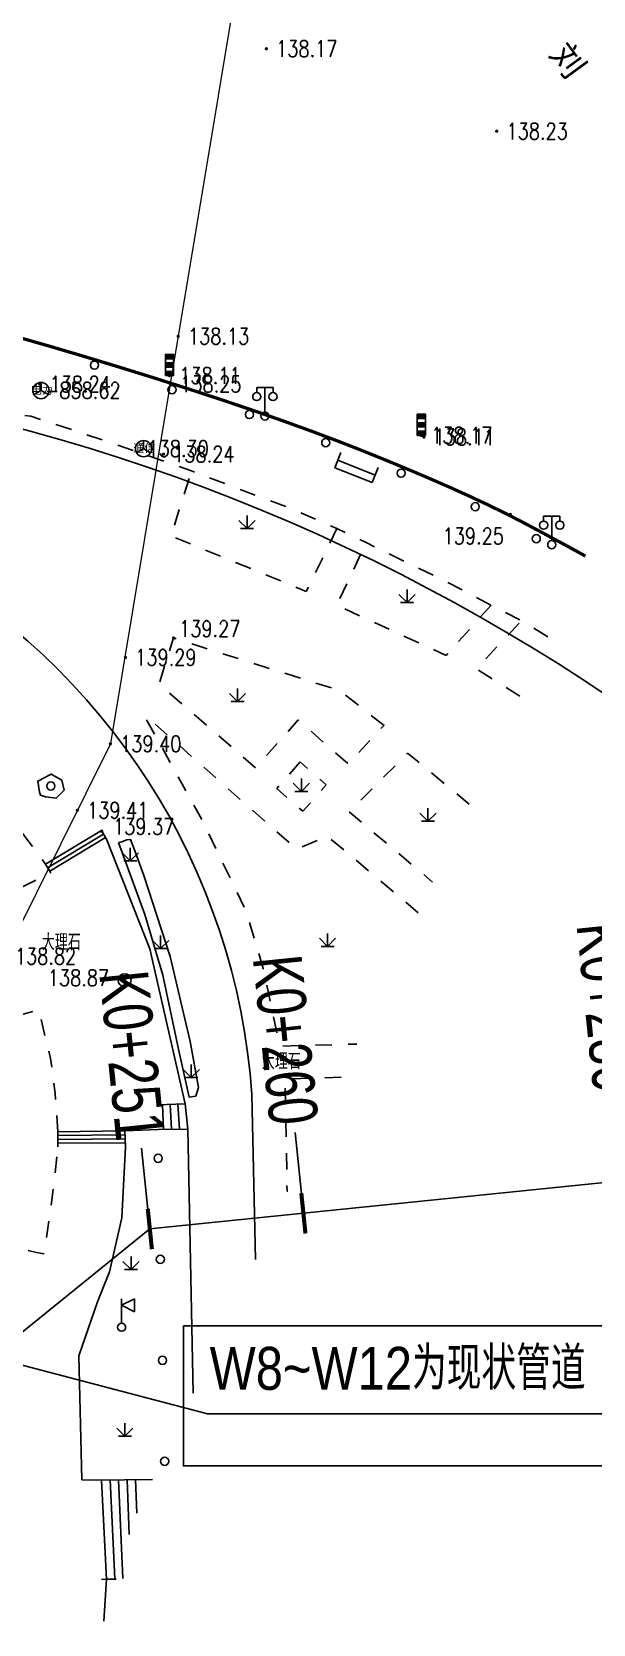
# Model space of a CAD drawing. Extents: x 529262 to 576451, y 2694391 to 2717535.
# Drawn here: x 566702.8 to 566737.3, y 2709577.2 to 2709675.2 of the extents above; entities that cross this region are included whole.
import ezdxf
from ezdxf.enums import TextEntityAlignment as Align
from ezdxf.xclip import XClip

# ---------------------------------------------------------------- set-up
doc = ezdxf.new("R2010")
doc.units = 0
doc.header["$XCLIPFRAME"] = 0
doc.linetypes.add('X6', pattern=[2, 1, -1])
for name, color, linetype in [('a红线图', 1, 'Continuous'), ('COMPONENT', 8, 'Continuous'), ('DIM_COOR', 3, 'Continuous'), ('DLDW', 8, 'Continuous'), ('DLSS', 4, 'Continuous'), ('DMTZ', 8, 'Continuous'), ('GCD', 8, 'Continuous'), ('GXYZ', 8, 'Continuous'), ('JMD', 8, 'Continuous'), ('PP-COM', 7, 'Continuous'), ('RD-中线', 40, 'Continuous'), ('RD-红线', 7, 'Continuous'), ('ZBTZ', 8, 'Continuous'), ('ZJ', 7, 'Continuous'), ('桩号标注', 7, 'Continuous'), ('道路中线', 90, 'Continuous')]:
    doc.layers.add(name, color=color, linetype=linetype)
doc.styles.add('_TCH_DIM', font='smsim.shx', dxfattribs={"width": 0.75, "bigfont": 'smfs.shx'})
doc.styles.add('HZ', font='rs.shx', dxfattribs={"width": 0.8, "bigfont": 'hztxt.shx'})
doc.styles.add('NCME', font='smsim.shx', dxfattribs={"width": 0.7, "bigfont": 'smfs.shx'})
doc.styles.add('宋体', font='', dxfattribs={"width": 0.75})
doc.styles.add('等线体', font='simhei.ttf')
doc.styles.get('宋体').set_extended_font_data('SimSun')
doc.linetypes.add('10422', pattern='A,0.75,[150,AAA.SHX,S=0.5,R=0,X=0,Y=0.5],1.5,[177,AAA.SHX,S=1,R=0,X=0,Y=0.4],0.75', length=3)
doc.linetypes.add('1161', pattern='A,0,[149,AAA.SHX,S=0.15,R=0,X=0,Y=0],-1.6', length=1.6)

# ---------------------------------------------------------------- blocks, each defined once
blk = doc.blocks.new('A$C19FD0107')
at = {"layer": 'RD-中线', "color": 8, "linetype": 'Continuous', "flags": 128}
for points in [[(-4490.734, 14139.438, 0), (-4490.29, 14139.417)], [(-3818.251, 14086.168, 0), (-3817.74, 14086.169)]]:
    blk.add_lwpolyline(points, format="xyb", dxfattribs=at)
at = {"layer": 'RD-红线', "color": 8, "linetype": 'Continuous', "flags": 128}
blk.add_lwpolyline([(-4537.78, 15260.222), (-4358.431, 15263.688), (-4329.322, 15264.251, -0.258529), (-4226.507, 15209.852), (-4206.587, 15179.325)], format="xyb", dxfattribs=at)
blk = doc.blocks.new('GC200')
at = {"linetype": 'Continuous', "const_width": 0.2, "flags": 128}
blk.add_lwpolyline([(-0.1, 0, 1), (0.1, 0, 1)], format="xyb", close=True, dxfattribs=at)
blk = doc.blocks.new('gc054')
at = {"color": 8}
for points in [[(-0.5, 0), (0, 0), (0.5, 0), (0.5, 2.6), (-0.5, 2.6), (-0.5, 0)], [(-0.5, 2.08), (0.5, 2.08)], [(-0.5, 1.56), (0.5, 1.56)], [(-0.5, 1.04), (0.5, 1.04)], [(-0.5, 0.52), (0.5, 0.52)]]:
    blk.add_lwpolyline(points, dxfattribs=at)
at = {"color": 8, "linetype": 'Continuous'}
for points in [[(0.5, 2.08), (0.5, 2.6), (-0.5, 2.6)], [(-0.5, 2.6), (-0.5, 2.08), (0.5, 2.08)], [(-0.5, 1.56), (-0.5, 1.04), (0.5, 1.04)], [(0.5, 1.56), (-0.5, 1.56), (0.5, 1.04)], [(0.5, 0), (0.5, 0.52), (-0.5, 0.52)], [(-0.5, 0.52), (0, 0), (0.5, 0)], [(-0.5, 0.52), (-0.5, 0), (0, 0)]]:
    blk.add_solid(points, dxfattribs=at)
blk = doc.blocks.new('gc097')
at = {"color": 8}
for p, q in [((-1, 2.9), (-1, 3.5)), ((-1, 3.5), (1, 3.5)), ((0, 0.5), (0, 3.5)), ((1, 3.5), (1, 2.9))]:
    blk.add_line(p, q, dxfattribs=at)
for centre in [(-1, 2.4), (1, 2.4), (0, 0)]:
    blk.add_circle(centre, 0.5, dxfattribs=at)
blk = doc.blocks.new('gc170')
at = {"color": 8, "linetype": 'Continuous'}
blk.add_circle((0, 0), 0.5, dxfattribs=at)
blk = doc.blocks.new('gc124')
at = {"color": 8}
for p, q in [((-1, 1), (0, 0)), ((-0.8, 0), (0.8, 0)), ((0, 0), (0, 1.6)), ((0, 0), (1, 1))]:
    blk.add_line(p, q, dxfattribs=at)
blk = doc.blocks.new('gc122')
at = {"color": 8}
blk.add_circle((0, 0), 0.8, dxfattribs=at)
blk = doc.blocks.new('gc019')
for p, q in [((0, 0.5), (0, 3.5)), ((0, 2.7), (1.6, 3.5)), ((1.6, 1.9), (0, 2.7)), ((1.6, 3.5), (1.6, 1.9))]:
    blk.add_line(p, q)
blk.add_circle((0, 0), 0.5)
blk = doc.blocks.new('gcbj0107')
for q in [(-0.87, -0.5), (0, 1), (0.87, -0.5)]:
    blk.add_line((0, 0), q)
blk.add_circle((0, 0), 1)

msp = doc.modelspace()

# ---------------------------------------------------------------- linework, layer by layer
at = {"layer": 'a红线图', "color": 8, "linetype": 'Continuous', "lineweight": 0, "flags": 128}
msp.add_lwpolyline([(566640.215, 2709420.592), (566639.394, 2709439.134), (566650.551, 2709482.846), (566667.752, 2709540.108), (566678.845, 2709573.442), (566678.845, 2709573.442), (566689.312, 2709594.528), (566707.611, 2709631.396), (566710.408, 2709648.217), (566718.071, 2709694.303), (566739.511, 2709731.688)], dxfattribs=at)
msp.add_lwpolyline([(566640.215, 2709420.592), (566639.394, 2709439.134), (566650.551, 2709482.846), (566667.752, 2709540.108), (566678.845, 2709573.442), (566678.845, 2709573.442), (566689.312, 2709594.528), (566707.611, 2709631.396), (566710.408, 2709648.217), (566718.071, 2709694.303), (566739.511, 2709731.688)], dxfattribs=at)
msp.add_lwpolyline([(566640.215, 2709420.592), (566639.394, 2709439.134), (566650.551, 2709482.846), (566667.752, 2709540.108), (566678.845, 2709573.442), (566678.845, 2709573.442), (566689.312, 2709594.528), (566707.611, 2709631.396), (566710.408, 2709648.217), (566718.071, 2709694.303), (566739.511, 2709731.688)], dxfattribs=at)
msp.add_lwpolyline([(566640.215, 2709420.592), (566639.394, 2709439.134), (566650.551, 2709482.846), (566667.752, 2709540.108), (566678.845, 2709573.442), (566678.845, 2709573.442), (566689.312, 2709594.528), (566707.611, 2709631.396), (566710.408, 2709648.217), (566718.071, 2709694.303), (566739.511, 2709731.688)], dxfattribs=at)
at = {"layer": 'Defpoints', "color": 1}
msp.add_lwpolyline([(566712.08, 2709595.566), (566741.82, 2709595.566), (566741.82, 2709586.951), (566712.08, 2709586.951)], close=True, dxfattribs=at)
at = {"layer": 'DIM_COOR', "color": 3}
for p, q in [((566700.323, 2709593.628), (566713.566, 2709590.145)), ((566713.566, 2709590.145), (566739.885, 2709590.145))]:
    msp.add_line(p, q, dxfattribs=at)
at = {"layer": 'DLDW', "color": 252, "linetype": 'Continuous'}
for p, q in [((566721.759, 2709649.295), (566721.389, 2709648.366)), ((566721.759, 2709649.295), (566721.389, 2709648.366)), ((566723.684, 2709647.45), (566721.389, 2709648.366)), ((566723.684, 2709647.45), (566721.389, 2709648.366)), ((566723.869, 2709647.915), (566721.574, 2709648.831)), ((566723.869, 2709647.915), (566721.574, 2709648.831)), ((566724.055, 2709648.379), (566723.684, 2709647.45)), ((566724.055, 2709648.379), (566723.684, 2709647.45))]:
    msp.add_line(p, q, dxfattribs=at)
at = {"layer": 'DLSS', "linetype": 'Continuous', "const_width": 0.2, "elevation": 139.079, "flags": 128}
msp.add_lwpolyline([(566736.797, 2709642.931), (566735.688, 2709643.538), (566734.525, 2709644.167), (566733.485, 2709644.723), (566732.571, 2709645.204), (566731.679, 2709645.657), (566730.706, 2709646.13), (566729.653, 2709646.622), (566728.519, 2709647.134), (566727.304, 2709647.666), (566726.009, 2709648.218), (566724.633, 2709648.789), (566723.176, 2709649.38), (566721.628, 2709649.987), (566719.977, 2709650.609), (566718.222, 2709651.244), (566716.365, 2709651.894), (566714.405, 2709652.557), (566712.341, 2709653.234), (566710.175, 2709653.926), (566707.905, 2709654.631), (566705.642, 2709655.317), (566703.496, 2709655.95), (566701.466, 2709656.529)], dxfattribs=at)
msp.add_lwpolyline([(566736.797, 2709642.931), (566735.688, 2709643.538), (566734.525, 2709644.167), (566733.485, 2709644.723), (566732.571, 2709645.204), (566731.679, 2709645.657), (566730.706, 2709646.13), (566729.653, 2709646.622), (566728.519, 2709647.134), (566727.304, 2709647.666), (566726.009, 2709648.218), (566724.633, 2709648.789), (566723.176, 2709649.38), (566721.628, 2709649.987), (566719.977, 2709650.609), (566718.222, 2709651.244), (566716.365, 2709651.894), (566714.405, 2709652.557), (566712.341, 2709653.234), (566710.175, 2709653.926), (566707.905, 2709654.631), (566705.642, 2709655.317), (566703.496, 2709655.95), (566701.466, 2709656.529)], dxfattribs=at)
at = {"layer": 'DLSS', "linetype": 'X6', "flags": 128}
for points in [[(566734.473, 2709637.968), (566732.875, 2709638.962), (566730.993, 2709639.913), (566728.274, 2709641.336), (566723.311, 2709643.761), (566721.515, 2709644.625), (566718.79, 2709645.822), (566715.181, 2709647.175), (566712.58, 2709648.17), (566707.225, 2709650.046), (566702.709, 2709651.534), (566700.262, 2709651.86), (566698.906, 2709649.45), (566698.647, 2709648.948)], [(566734.473, 2709637.968), (566732.875, 2709638.962), (566730.993, 2709639.913), (566728.274, 2709641.336), (566723.311, 2709643.761), (566721.515, 2709644.625), (566718.79, 2709645.822), (566715.181, 2709647.175), (566712.58, 2709648.17), (566707.225, 2709650.046), (566702.709, 2709651.534), (566700.262, 2709651.86), (566698.906, 2709649.45), (566698.647, 2709648.948)], [(566651.519, 2709629.588), (566651.624, 2709629.706), (566652.057, 2709630.18), (566652.464, 2709630.616), (566652.846, 2709631.012), (566653.203, 2709631.37), (566653.534, 2709631.689), (566653.84, 2709631.968), (566654.133, 2709632.225), (566654.426, 2709632.476), (566654.72, 2709632.719), (566655.015, 2709632.956), (566655.31, 2709633.186), (566655.606, 2709633.41), (566655.902, 2709633.627), (566656.199, 2709633.837), (566656.484, 2709634.035), (566656.745, 2709634.214), (566656.982, 2709634.375), (566657.195, 2709634.517), (566657.383, 2709634.64), (566657.547, 2709634.745), (566657.687, 2709634.831), (566657.803, 2709634.899), (566657.902, 2709634.954), (566657.988, 2709635.002), (566658.064, 2709635.043), (566658.129, 2709635.077), (566658.182, 2709635.105), (566658.223, 2709635.126), (566658.254, 2709635.139), (566658.273, 2709635.146), (566658.286, 2709635.15), (566658.297, 2709635.153), (566658.306, 2709635.155), (566658.314, 2709635.157), (566658.32, 2709635.159), (566658.324, 2709635.16), (566658.327, 2709635.16), (566658.327, 2709635.161), (566658.343, 2709635.134), (566658.391, 2709635.054), (566658.471, 2709634.92), (566658.583, 2709634.733), (566658.727, 2709634.492), (566658.902, 2709634.198), (566659.11, 2709633.85), (566659.349, 2709633.449), (566659.589, 2709633.048), (566659.796, 2709632.7), (566659.972, 2709632.406), (566660.116, 2709632.166), (566660.227, 2709631.978), (566660.307, 2709631.845), (566660.355, 2709631.764), (566660.371, 2709631.738), (566660.371, 2709631.738), (566660.371, 2709631.738), (566660.371, 2709631.738), (566660.371, 2709631.738), (566660.371, 2709631.738), (566660.371, 2709631.738), (566660.371, 2709631.738), (566660.371, 2709631.738), (566660.404, 2709631.753), (566660.502, 2709631.799), (566660.666, 2709631.875), (566660.895, 2709631.981), (566661.189, 2709632.118), (566661.549, 2709632.286), (566661.974, 2709632.484), (566662.465, 2709632.712), (566662.997, 2709632.954), (566663.549, 2709633.193), (566664.119, 2709633.43), (566664.709, 2709633.664), (566665.316, 2709633.895), (566665.943, 2709634.123), (566666.589, 2709634.349), (566667.253, 2709634.572), (566667.918, 2709634.784), (566668.565, 2709634.98), (566669.195, 2709635.158), (566669.806, 2709635.318), (566670.401, 2709635.461), (566670.977, 2709635.587), (566671.536, 2709635.696), (566672.077, 2709635.787), (566672.616, 2709635.861), (566673.17, 2709635.92), (566673.738, 2709635.962), (566674.32, 2709635.988), (566674.916, 2709635.997), (566675.526, 2709635.991), (566676.151, 2709635.968), (566676.79, 2709635.929), (566677.443, 2709635.871), (566678.112, 2709635.788), (566678.795, 2709635.682), (566679.494, 2709635.551), (566680.208, 2709635.397), (566680.937, 2709635.219), (566681.681, 2709635.018), (566682.44, 2709634.792), (566683.189, 2709634.558), (566683.902, 2709634.329), (566684.581, 2709634.106), (566685.223, 2709633.888), (566685.831, 2709633.677), (566686.403, 2709633.471), (566686.94, 2709633.271), (566687.441, 2709633.076), (566687.895, 2709632.897), (566688.288, 2709632.741), (566688.62, 2709632.61), (566688.892, 2709632.502), (566689.104, 2709632.418), (566689.255, 2709632.358), (566689.346, 2709632.323), (566689.376, 2709632.311), (566689.376, 2709632.311), (566689.376, 2709632.311), (566689.376, 2709632.311), (566689.376, 2709632.311), (566689.376, 2709632.311), (566689.376, 2709632.311), (566689.376, 2709632.311), (566689.376, 2709632.311), (566689.384, 2709632.327), (566689.409, 2709632.378), (566689.451, 2709632.462), (566689.509, 2709632.58), (566689.584, 2709632.732), (566689.676, 2709632.917), (566689.785, 2709633.136), (566689.91, 2709633.389), (566690.042, 2709633.652), (566690.171, 2709633.902), (566690.297, 2709634.138), (566690.421, 2709634.362), (566690.542, 2709634.572), (566690.659, 2709634.769), (566690.774, 2709634.953), (566690.886, 2709635.124), (566690.99, 2709635.278), (566691.08, 2709635.412), (566691.156, 2709635.525), (566691.218, 2709635.617), (566691.267, 2709635.689), (566691.301, 2709635.74), (566691.322, 2709635.771), (566691.329, 2709635.781), (566691.329, 2709635.781), (566691.329, 2709635.781), (566691.329, 2709635.781), (566691.329, 2709635.781), (566691.329, 2709635.781), (566691.329, 2709635.781), (566691.329, 2709635.781), (566691.329, 2709635.781), (566691.347, 2709635.772), (566691.402, 2709635.745), (566691.493, 2709635.7), (566691.621, 2709635.636), (566691.785, 2709635.555), (566691.986, 2709635.455), (566692.223, 2709635.337), (566692.497, 2709635.201), (566692.803, 2709635.039), (566693.137, 2709634.843), (566693.499, 2709634.614), (566693.889, 2709634.35), (566694.308, 2709634.052), (566694.755, 2709633.721), (566695.23, 2709633.356), (566695.733, 2709632.956), (566696.243, 2709632.537), (566696.737, 2709632.113), (566697.215, 2709631.684), (566697.678, 2709631.249), (566698.125, 2709630.809), (566698.557, 2709630.364), (566698.973, 2709629.913), (566699.374, 2709629.458), (566699.784, 2709628.971), (566700.228, 2709628.427), (566700.706, 2709627.826), (566701.218, 2709627.168), (566701.764, 2709626.453), (566702.344, 2709625.681), (566702.958, 2709624.852), (566703.606, 2709623.966)], [(566651.519, 2709629.588), (566651.624, 2709629.706), (566652.057, 2709630.18), (566652.464, 2709630.616), (566652.846, 2709631.012), (566653.203, 2709631.37), (566653.534, 2709631.689), (566653.84, 2709631.968), (566654.133, 2709632.225), (566654.426, 2709632.476), (566654.72, 2709632.719), (566655.015, 2709632.956), (566655.31, 2709633.186), (566655.606, 2709633.41), (566655.902, 2709633.627), (566656.199, 2709633.837), (566656.484, 2709634.035), (566656.745, 2709634.214), (566656.982, 2709634.375), (566657.195, 2709634.517), (566657.383, 2709634.64), (566657.547, 2709634.745), (566657.687, 2709634.831), (566657.803, 2709634.899), (566657.902, 2709634.954), (566657.988, 2709635.002), (566658.064, 2709635.043), (566658.129, 2709635.077), (566658.182, 2709635.105), (566658.223, 2709635.126), (566658.254, 2709635.139), (566658.273, 2709635.146), (566658.286, 2709635.15), (566658.297, 2709635.153), (566658.306, 2709635.155), (566658.314, 2709635.157), (566658.32, 2709635.159), (566658.324, 2709635.16), (566658.327, 2709635.16), (566658.327, 2709635.161), (566658.343, 2709635.134), (566658.391, 2709635.054), (566658.471, 2709634.92), (566658.583, 2709634.733), (566658.727, 2709634.492), (566658.902, 2709634.198), (566659.11, 2709633.85), (566659.349, 2709633.449), (566659.589, 2709633.048), (566659.796, 2709632.7), (566659.972, 2709632.406), (566660.116, 2709632.166), (566660.227, 2709631.978), (566660.307, 2709631.845), (566660.355, 2709631.764), (566660.371, 2709631.738), (566660.371, 2709631.738), (566660.371, 2709631.738), (566660.371, 2709631.738), (566660.371, 2709631.738), (566660.371, 2709631.738), (566660.371, 2709631.738), (566660.371, 2709631.738), (566660.371, 2709631.738), (566660.404, 2709631.753), (566660.502, 2709631.799), (566660.666, 2709631.875), (566660.895, 2709631.981), (566661.189, 2709632.118), (566661.549, 2709632.286), (566661.974, 2709632.484), (566662.465, 2709632.712), (566662.997, 2709632.954), (566663.549, 2709633.193), (566664.119, 2709633.43), (566664.709, 2709633.664), (566665.316, 2709633.895), (566665.943, 2709634.123), (566666.589, 2709634.349), (566667.253, 2709634.572), (566667.918, 2709634.784), (566668.565, 2709634.98), (566669.195, 2709635.158), (566669.806, 2709635.318), (566670.401, 2709635.461), (566670.977, 2709635.587), (566671.536, 2709635.696), (566672.077, 2709635.787), (566672.616, 2709635.861), (566673.17, 2709635.92), (566673.738, 2709635.962), (566674.32, 2709635.988), (566674.916, 2709635.997), (566675.526, 2709635.991), (566676.151, 2709635.968), (566676.79, 2709635.929), (566677.443, 2709635.871), (566678.112, 2709635.788), (566678.795, 2709635.682), (566679.494, 2709635.551), (566680.208, 2709635.397), (566680.937, 2709635.219), (566681.681, 2709635.018), (566682.44, 2709634.792), (566683.189, 2709634.558), (566683.902, 2709634.329), (566684.581, 2709634.106), (566685.223, 2709633.888), (566685.831, 2709633.677), (566686.403, 2709633.471), (566686.94, 2709633.271), (566687.441, 2709633.076), (566687.895, 2709632.897), (566688.288, 2709632.741), (566688.62, 2709632.61), (566688.892, 2709632.502), (566689.104, 2709632.418), (566689.255, 2709632.358), (566689.346, 2709632.323), (566689.376, 2709632.311), (566689.376, 2709632.311), (566689.376, 2709632.311), (566689.376, 2709632.311), (566689.376, 2709632.311), (566689.376, 2709632.311), (566689.376, 2709632.311), (566689.376, 2709632.311), (566689.376, 2709632.311), (566689.384, 2709632.327), (566689.409, 2709632.378), (566689.451, 2709632.462), (566689.509, 2709632.58), (566689.584, 2709632.732), (566689.676, 2709632.917), (566689.785, 2709633.136), (566689.91, 2709633.389), (566690.042, 2709633.652), (566690.171, 2709633.902), (566690.297, 2709634.138), (566690.421, 2709634.362), (566690.542, 2709634.572), (566690.659, 2709634.769), (566690.774, 2709634.953), (566690.886, 2709635.124), (566690.99, 2709635.278), (566691.08, 2709635.412), (566691.156, 2709635.525), (566691.218, 2709635.617), (566691.267, 2709635.689), (566691.301, 2709635.74), (566691.322, 2709635.771), (566691.329, 2709635.781), (566691.329, 2709635.781), (566691.329, 2709635.781), (566691.329, 2709635.781), (566691.329, 2709635.781), (566691.329, 2709635.781), (566691.329, 2709635.781), (566691.329, 2709635.781), (566691.329, 2709635.781), (566691.347, 2709635.772), (566691.402, 2709635.745), (566691.493, 2709635.7), (566691.621, 2709635.636), (566691.785, 2709635.555), (566691.986, 2709635.455), (566692.223, 2709635.337), (566692.497, 2709635.201), (566692.803, 2709635.039), (566693.137, 2709634.843), (566693.499, 2709634.614), (566693.889, 2709634.35), (566694.308, 2709634.052), (566694.755, 2709633.721), (566695.23, 2709633.356), (566695.733, 2709632.956), (566696.243, 2709632.537), (566696.737, 2709632.113), (566697.215, 2709631.684), (566697.678, 2709631.249), (566698.125, 2709630.809), (566698.557, 2709630.364), (566698.973, 2709629.913), (566699.374, 2709629.458), (566699.784, 2709628.971), (566700.228, 2709628.427), (566700.706, 2709627.826), (566701.218, 2709627.168), (566701.764, 2709626.453), (566702.344, 2709625.681), (566702.958, 2709624.852), (566703.606, 2709623.966)], [(566696.732, 2709619.879), (566703.928, 2709623.433)], [(566696.732, 2709619.879), (566703.928, 2709623.433)], [(566704.359, 2709607.502), (566704.203, 2709609.86), (566703.915, 2709612.006), (566703.195, 2709615.001), (566701.856, 2709614.64), (566699.381, 2709613.912), (566695.526, 2709612.818), (566691.66, 2709611.686)], [(566704.359, 2709607.502), (566704.203, 2709609.86), (566703.915, 2709612.006), (566703.195, 2709615.001), (566701.856, 2709614.64), (566699.381, 2709613.912), (566695.526, 2709612.818), (566691.66, 2709611.686)]]:
    msp.add_lwpolyline(points, dxfattribs=at)
for points, elevation in [([(566721.515, 2709644.625), (566719.638, 2709640.754), (566711.314, 2709644.169), (566712.58, 2709648.17)], 138.301), ([(566721.515, 2709644.625), (566719.638, 2709640.754), (566711.314, 2709644.169), (566712.58, 2709648.17)], 138.301), ([(566730.993, 2709639.913), (566728.228, 2709636.819), (566721.509, 2709639.906), (566723.311, 2709643.761)], 138.476), ([(566730.993, 2709639.913), (566728.228, 2709636.819), (566721.509, 2709639.906), (566723.311, 2709643.761)], 138.476), ([(566732.764, 2709634.319), (566730.089, 2709635.997), (566732.875, 2709638.962)], 138.611), ([(566732.764, 2709634.319), (566730.089, 2709635.997), (566732.875, 2709638.962)], 138.611), ([(566726.519, 2709620.986), (566720.925, 2709625.708), (566719.044, 2709624.885), (566709.78, 2709633.086), (566709.745, 2709632.996), (566713.278, 2709626.597), (566715.926, 2709621.096), (566716.985, 2709617.551), (566717.78, 2709613.795), (566718.056, 2709612.775), (566722.735, 2709612.907)], 139.657), ([(566726.519, 2709620.986), (566720.925, 2709625.708), (566719.044, 2709624.885), (566709.78, 2709633.086), (566709.745, 2709632.996), (566713.278, 2709626.597), (566715.926, 2709621.096), (566716.985, 2709617.551), (566717.78, 2709613.795), (566718.056, 2709612.775), (566722.735, 2709612.907)], 139.657), ([(566729.652, 2709627.674), (566725.863, 2709630.802), (566722.269, 2709627.189), (566727.403, 2709622.872)], 139.309), ([(566729.652, 2709627.674), (566725.863, 2709630.802), (566722.269, 2709627.189), (566727.403, 2709622.872)], 139.309), ([(566721.778, 2709610.864), (566718.336, 2709610.746), (566718.455, 2709603.847), (566718.492, 2709603.847)], 139.95), ([(566721.778, 2709610.864), (566718.336, 2709610.746), (566718.455, 2709603.847), (566718.492, 2709603.847)], 139.95), ([(566686.049, 2709599.535), (566687.313, 2709598.702), (566690.849, 2709596.189), (566693.787, 2709594.125), (566695.705, 2709592.831), (566695.906, 2709592.686), (566696.36, 2709593.529), (566698.079, 2709597.117), (566699.452, 2709600.321), (566699.668, 2709600.898), (566700.634, 2709600.648), (566702.03, 2709600.307), (566703.06, 2709600.088), (566703.494, 2709599.997), (566703.577, 2709600.423), (566704.001, 2709603.3), (566704.372, 2709606.59)], 138.244), ([(566686.049, 2709599.535), (566687.313, 2709598.702), (566690.849, 2709596.189), (566693.787, 2709594.125), (566695.705, 2709592.831), (566695.906, 2709592.686), (566696.36, 2709593.529), (566698.079, 2709597.117), (566699.452, 2709600.321), (566699.668, 2709600.898), (566700.634, 2709600.648), (566702.03, 2709600.307), (566703.06, 2709600.088), (566703.494, 2709599.997), (566703.577, 2709600.423), (566704.001, 2709603.3), (566704.372, 2709606.59)], 138.244)]:
    msp.add_lwpolyline(points, dxfattribs=dict(at, elevation=elevation))
for points, elevation in [([(566724.413, 2709632.514), (566721.681, 2709634.656), (566712.979, 2709637.401), (566711.481, 2709637.892), (566711.13, 2709636.822), (566710.587, 2709635.061), (566716.523, 2709629.906), (566719.145, 2709632.849), (566722.204, 2709630.138)], 139.098), ([(566724.413, 2709632.514), (566721.681, 2709634.656), (566712.979, 2709637.401), (566711.481, 2709637.892), (566711.13, 2709636.822), (566710.587, 2709635.061), (566716.523, 2709629.906), (566719.145, 2709632.849), (566722.204, 2709630.138)], 139.098), ([(566719.262, 2709630.27), (566717.832, 2709628.633), (566719.414, 2709627.226), (566720.864, 2709628.859)], -859.729), ([(566719.262, 2709630.27), (566717.832, 2709628.633), (566719.414, 2709627.226), (566720.864, 2709628.859)], -859.729)]:
    msp.add_lwpolyline(points, close=True, dxfattribs=dict(at, elevation=elevation))
at = {"layer": 'DMTZ', "linetype": '10422', "flags": 128}
for points in [[(566712.199, 2709609.233), (566710.027, 2709618.772), (566707.359, 2709625.505)], [(566712.199, 2709609.233), (566710.027, 2709618.772), (566707.359, 2709625.505)], [(566710.52, 2709607.654), (566708.488, 2709607.564)], [(566710.52, 2709607.654), (566708.488, 2709607.564)], [(566712.673, 2709591.422), (566712.35, 2709607.677)], [(566712.673, 2709591.422), (566712.35, 2709607.677)], [(566708.532, 2709606.578), (566708.3, 2709602.216), (566707.534, 2709598.892), (566706.804, 2709597.048), (566705.662, 2709593.716), (566705.842, 2709586.093), (566706.736, 2709586.075)], [(566708.532, 2709606.578), (566708.3, 2709602.216), (566707.534, 2709598.892), (566706.804, 2709597.048), (566705.662, 2709593.716), (566705.842, 2709586.093), (566706.736, 2709586.075)]]:
    msp.add_lwpolyline(points, dxfattribs=at)
at = {"layer": 'JMD', "linetype": 'Continuous'}
for p, q in [((566703.606, 2709623.966), (566707.037, 2709626.038)), ((566703.606, 2709623.966), (566707.037, 2709626.038)), ((566703.864, 2709623.538), (566707.295, 2709625.61)), ((566703.864, 2709623.538), (566707.295, 2709625.61)), ((566707.037, 2709626.038), (566707.359, 2709625.505)), ((566707.037, 2709626.038), (566707.359, 2709625.505)), ((566703.928, 2709623.433), (566703.606, 2709623.966)), ((566703.928, 2709623.433), (566703.606, 2709623.966)), ((566712.199, 2709609.233), (566710.496, 2709609.155)), ((566712.199, 2709609.233), (566710.496, 2709609.155)), ((566710.851, 2709607.658), (566710.804, 2709609.169)), ((566710.851, 2709607.658), (566710.804, 2709609.169)), ((566711.351, 2709607.664), (566711.269, 2709609.19)), ((566711.351, 2709607.664), (566711.269, 2709609.19)), ((566711.85, 2709607.671), (566711.734, 2709609.212)), ((566711.85, 2709607.671), (566711.734, 2709609.212)), ((566712.35, 2709607.677), (566712.199, 2709609.233)), ((566712.35, 2709607.677), (566712.199, 2709609.233)), ((566708.488, 2709607.564), (566704.359, 2709607.502)), ((566708.488, 2709607.564), (566704.359, 2709607.502)), ((566704.359, 2709607.502), (566704.372, 2709606.59)), ((566704.359, 2709607.502), (566704.372, 2709606.59)), ((566708.51, 2709607.064), (566704.366, 2709607.04)), ((566708.51, 2709607.064), (566704.366, 2709607.04)), ((566708.532, 2709606.578), (566708.488, 2709607.564)), ((566708.532, 2709606.578), (566708.488, 2709607.564)), ((566710.52, 2709607.654), (566712.35, 2709607.677)), ((566710.52, 2709607.654), (566712.35, 2709607.677)), ((566710.186, 2709586.114), (566706.736, 2709586.075)), ((566710.186, 2709586.114), (566706.736, 2709586.075)), ((566707.361, 2709579.97), (566707.054, 2709586.079)), ((566707.361, 2709579.97), (566707.054, 2709586.079)), ((566707.861, 2709579.991), (566707.575, 2709586.084)), ((566707.861, 2709579.991), (566707.575, 2709586.084)), ((566708.361, 2709580.011), (566708.095, 2709586.09)), ((566708.361, 2709580.011), (566708.095, 2709586.09)), ((566708.751, 2709582.735), (566708.615, 2709586.096)), ((566708.751, 2709582.735), (566708.615, 2709586.096)), ((566709.212, 2709584.034), (566709.136, 2709586.102)), ((566709.212, 2709584.034), (566709.136, 2709586.102)), ((566707.056, 2709579.958), (566707.95, 2709579.994)), ((566707.056, 2709579.958), (566707.95, 2709579.994))]:
    msp.add_line(p, q, dxfattribs=at)
at = {"layer": 'JMD', "linetype": 'Continuous', "flags": 128}
for points in [[(566707.166, 2709625.824), (566703.735, 2709623.752)], [(566707.166, 2709625.824), (566703.735, 2709623.752)], [(566704.362, 2709607.271), (566708.499, 2709607.314)], [(566704.362, 2709607.271), (566708.499, 2709607.314)], [(566704.369, 2709606.815), (566708.521, 2709606.821)], [(566704.369, 2709606.815), (566708.521, 2709606.821)], [(566707.946, 2709579.982), (566707.361, 2709579.97), (566707.19, 2709577.395)], [(566707.946, 2709579.982), (566707.361, 2709579.97), (566707.19, 2709577.395)]]:
    msp.add_lwpolyline(points, dxfattribs=at)
at = {"layer": 'ZBTZ', "linetype": '1161', "flags": 128}
msp.add_lwpolyline([(566697.138, 2709646.355), (566695.153, 2709642.882, -0.254872), (566716.294, 2709609.797), (566716.523, 2709599.642)], format="xyb", dxfattribs=at)
msp.add_lwpolyline([(566697.138, 2709646.355), (566695.153, 2709642.882, -0.254872), (566716.294, 2709609.797), (566716.523, 2709599.642)], format="xyb", dxfattribs=at)
msp.add_lwpolyline([(566703.242, 2709628.404), (566703.126, 2709629.084), (566703.943, 2709629.518), (566704.612, 2709629.134), (566704.749, 2709628.518), (566704.269, 2709628.039), (566703.607, 2709628.107), (566703.287, 2709628.221)], close=True, dxfattribs=at)
msp.add_lwpolyline([(566703.242, 2709628.404), (566703.126, 2709629.084), (566703.943, 2709629.518), (566704.612, 2709629.134), (566704.749, 2709628.518), (566704.269, 2709628.039), (566703.607, 2709628.107), (566703.287, 2709628.221)], close=True, dxfattribs=at)
at = {"layer": 'ZBTZ', "linetype": 'Continuous', "flags": 128}
msp.add_lwpolyline([(566708.093, 2709625.299), (566709.706, 2709620.881), (566710.811, 2709617.153), (566711.779, 2709612.596), (566712.438, 2709609.645), (566712.845, 2709609.703), (566713.019, 2709610.225), (566712.496, 2709613.069), (566711.276, 2709618.291), (566709.65, 2709623.282), (566709.082, 2709624.857), (566708.834, 2709625.496), (566708.603, 2709625.478), (566708.229, 2709625.336)], close=True, dxfattribs=at)
msp.add_lwpolyline([(566708.093, 2709625.299), (566709.706, 2709620.881), (566710.811, 2709617.153), (566711.779, 2709612.596), (566712.438, 2709609.645), (566712.845, 2709609.703), (566713.019, 2709610.225), (566712.496, 2709613.069), (566711.276, 2709618.291), (566709.65, 2709623.282), (566709.082, 2709624.857), (566708.834, 2709625.496), (566708.603, 2709625.478), (566708.229, 2709625.336)], close=True, dxfattribs=at)
at = {"layer": '桩号标注'}
for p, q in [((566719.457, 2709602.49), (566718.949, 2709607.465)), ((566710.018, 2709601.526), (566709.51, 2709606.5))]:
    msp.add_line(p, q, dxfattribs=at)
at = {"layer": '桩号标注', "const_width": 0.25}
for points in [[(566719.33, 2709603.734), (566719.584, 2709601.247)], [(566709.891, 2709602.77), (566710.145, 2709600.282)]]:
    msp.add_lwpolyline(points, dxfattribs=at)
at = {"layer": '道路中线'}
msp.add_lwpolyline([(566672.474, 2709573.578), (566680.781, 2709579.145), (566697.734, 2709591.587), (566710.018, 2709601.526), (566746.828, 2709605.287), (566759.387, 2709606.203), (566771.179, 2709611.11)], dxfattribs=at)

# ---------------------------------------------------------------- block references
at = {"layer": 'COMPONENT', "linetype": 'Continuous', "xscale": 0.5, "yscale": 0.5}
for p in [(566703.329, 2709653.115), (566709.633, 2709649.542)]:
    msp.add_blockref('gcbj0107', p, dxfattribs=at)
at = {"layer": 'DLDW', "linetype": 'Continuous', "xscale": 0.5, "yscale": 0.5}
for p in [(566711.224, 2709654.035, 138.105), (566726.709, 2709650.354, 138.17)]:
    msp.add_blockref('gc054', p, dxfattribs=at)
at = {"layer": 'DLDW', "color": 252, "linetype": 'Continuous', "xscale": 0.5, "yscale": 0.5}
for p in [(566717.09, 2709651.545, 138.194), (566717.09, 2709651.545, 138.194), (566734.723, 2709643.631, 138.194), (566734.723, 2709643.631, 138.194)]:
    msp.add_blockref('gc097', p, dxfattribs=at)
at = {"layer": 'DLDW', "color": 252, "linetype": 'Continuous', "xscale": 0.5, "yscale": 0.5, "zscale": 0.5}
msp.add_blockref('gc019', (566708.282, 2709595.479, 138.194), dxfattribs=at)
msp.add_blockref('gc019', (566708.282, 2709595.479, 138.194), dxfattribs=at)
at = {"layer": 'GCD', "linetype": 'Continuous'}
ref = msp.add_blockref('GC200', (566717.181, 2709674.148, 138.174), dxfattribs=dict(at, xscale=0.5, yscale=0.5, zscale=0.5))
ref.add_attrib('height', '138.17', dxfattribs={"linetype": 'Continuous', "height": 1, "style": 'HZ', "width": 0.8}).set_placement((566717.781, 2709674.148, 138.174), align=Align.MIDDLE_LEFT)
ref = msp.add_blockref('GC200', (566717.181, 2709674.148, 138.174), dxfattribs=dict(at, xscale=0.5, yscale=0.5, zscale=0.5))
ref.add_attrib('height', '138.17', dxfattribs={"linetype": 'Continuous', "height": 1, "style": 'HZ', "width": 0.8}).set_placement((566717.781, 2709674.148, 138.174), align=Align.MIDDLE_LEFT)
ref = msp.add_blockref('GC200', (566731.342, 2709669.073, 138.234), dxfattribs=dict(at, xscale=0.5, yscale=0.5, zscale=0.5))
ref.add_attrib('height', '138.23', dxfattribs={"linetype": 'Continuous', "height": 1, "style": 'HZ', "width": 0.8}).set_placement((566731.942, 2709669.073, 138.234), align=Align.MIDDLE_LEFT)
ref = msp.add_blockref('GC200', (566731.342, 2709669.073, 138.234), dxfattribs=dict(at, xscale=0.5, yscale=0.5, zscale=0.5))
ref.add_attrib('height', '138.23', dxfattribs={"linetype": 'Continuous', "height": 1, "style": 'HZ', "width": 0.8}).set_placement((566731.942, 2709669.073, 138.234), align=Align.MIDDLE_LEFT)
ref = msp.add_blockref('GC200', (566711.76, 2709656.456, 138.127), dxfattribs=dict(at, xscale=0.5, yscale=0.5, zscale=0.5))
ref.add_attrib('height', '138.13', dxfattribs={"linetype": 'Continuous', "height": 1, "style": 'HZ', "width": 0.8}).set_placement((566712.36, 2709656.456, 138.127), align=Align.MIDDLE_LEFT)
ref = msp.add_blockref('GC200', (566711.224, 2709654.035, 138.105), dxfattribs=dict(at, xscale=0.5, yscale=0.5, zscale=0.5))
ref.add_attrib('height', '138.11', dxfattribs={"linetype": 'Continuous', "height": 1, "style": 'HZ', "width": 0.8}).set_placement((566711.824, 2709654.035, 138.105), align=Align.MIDDLE_LEFT)
ref = msp.add_blockref('GC200', (566711.284, 2709653.513, 138.25), dxfattribs=dict(at, xscale=0.5, yscale=0.5, zscale=0.5))
ref.add_attrib('height', '138.25', dxfattribs={"linetype": 'Continuous', "height": 1, "style": 'HZ', "width": 0.8}).set_placement((566711.884, 2709653.513, 138.25), align=Align.MIDDLE_LEFT)
ref = msp.add_blockref('GC200', (566703.253, 2709653.508, 138.24), dxfattribs=dict(at, xscale=0.5, yscale=0.5, zscale=0.5))
ref.add_attrib('height', '138.24', dxfattribs={"linetype": 'Continuous', "height": 1, "style": 'HZ', "width": 0.8}).set_placement((566703.853, 2709653.508, 138.24), align=Align.MIDDLE_LEFT)
ref = msp.add_blockref('GC200', (566703.253, 2709653.508, 138.24), dxfattribs=dict(at, xscale=0.5, yscale=0.5, zscale=0.5))
ref.add_attrib('height', '138.24', dxfattribs={"linetype": 'Continuous', "height": 1, "style": 'HZ', "width": 0.8}).set_placement((566703.853, 2709653.508, 138.24), align=Align.MIDDLE_LEFT)
ref = msp.add_blockref('GC200', (566703.322, 2709653.122, -858.623), dxfattribs=dict(at, xscale=0.1999999999534339, yscale=0.1999999999534339, zscale=0.1999999999534339))
ref.add_attrib('height', '-858.62', dxfattribs={"linetype": 'Continuous', "height": 1, "style": 'HZ', "width": 0.8}).set_placement((566703.562, 2709653.122, -858.623), align=Align.MIDDLE_LEFT)
ref = msp.add_blockref('GC200', (566703.322, 2709653.122, -858.623), dxfattribs=dict(at, xscale=0.1999999999534339, yscale=0.1999999999534339, zscale=0.1999999999534339))
ref.add_attrib('height', '-858.62', dxfattribs={"linetype": 'Continuous', "height": 1, "style": 'HZ', "width": 0.8}).set_placement((566703.562, 2709653.122, -858.623), align=Align.MIDDLE_LEFT)
ref = msp.add_blockref('GC200', (566726.709, 2709650.354, 138.17), dxfattribs=dict(at, xscale=0.5, yscale=0.5, zscale=0.5))
ref.add_attrib('height', '138.17', dxfattribs={"linetype": 'Continuous', "height": 1, "style": 'HZ', "width": 0.8}).set_placement((566727.309, 2709650.354, 138.17), align=Align.MIDDLE_LEFT)
ref = msp.add_blockref('GC200', (566726.866, 2709650.253, 138.113), dxfattribs=dict(at, xscale=0.5, yscale=0.5, zscale=0.5))
ref.add_attrib('height', '138.11', dxfattribs={"linetype": 'Continuous', "height": 1, "style": 'HZ', "width": 0.8}).set_placement((566727.466, 2709650.253, 138.113), align=Align.MIDDLE_LEFT)
ref = msp.add_blockref('GC200', (566726.866, 2709650.253, 138.113), dxfattribs=dict(at, xscale=0.5, yscale=0.5, zscale=0.5))
ref.add_attrib('height', '138.11', dxfattribs={"linetype": 'Continuous', "height": 1, "style": 'HZ', "width": 0.8}).set_placement((566727.466, 2709650.253, 138.113), align=Align.MIDDLE_LEFT)
ref = msp.add_blockref('GC200', (566709.631, 2709649.547, 138.304), dxfattribs=dict(at, xscale=0.1999999999534339, yscale=0.1999999999534339, zscale=0.1999999999534339))
ref.add_attrib('height', '138.30', dxfattribs={"linetype": 'Continuous', "height": 1, "style": 'HZ', "width": 0.8}).set_placement((566709.871, 2709649.547, 138.304), align=Align.MIDDLE_LEFT)
ref = msp.add_blockref('GC200', (566709.631, 2709649.547, 138.304), dxfattribs=dict(at, xscale=0.1999999999534339, yscale=0.1999999999534339, zscale=0.1999999999534339))
ref.add_attrib('height', '138.30', dxfattribs={"linetype": 'Continuous', "height": 1, "style": 'HZ', "width": 0.8}).set_placement((566709.871, 2709649.547, 138.304), align=Align.MIDDLE_LEFT)
ref = msp.add_blockref('GC200', (566710.852, 2709649.2, 138.24), dxfattribs=dict(at, xscale=0.5, yscale=0.5, zscale=0.5))
ref.add_attrib('height', '138.24', dxfattribs={"linetype": 'Continuous', "height": 1, "style": 'HZ', "width": 0.8}).set_placement((566711.452, 2709649.2, 138.24), align=Align.MIDDLE_LEFT)
ref = msp.add_blockref('GC200', (566710.852, 2709649.2, 138.24), dxfattribs=dict(at, xscale=0.5, yscale=0.5, zscale=0.5))
ref.add_attrib('height', '138.24', dxfattribs={"linetype": 'Continuous', "height": 1, "style": 'HZ', "width": 0.8}).set_placement((566711.452, 2709649.2, 138.24), align=Align.MIDDLE_LEFT)
ref = msp.add_blockref('GC200', (566732.179, 2709645.493, 139.247), dxfattribs=dict(at, xscale=0.5, yscale=0.5, zscale=0.5))
ref.add_attrib('height', '139.25', dxfattribs={"linetype": 'Continuous', "height": 1, "style": 'HZ', "width": 0.8}).set_placement((566728.017, 2709644.162, 139.247), align=Align.MIDDLE_LEFT)
ref = msp.add_blockref('GC200', (566732.179, 2709645.493, 139.247), dxfattribs=dict(at, xscale=0.5, yscale=0.5, zscale=0.5))
ref.add_attrib('height', '139.25', dxfattribs={"linetype": 'Continuous', "height": 1, "style": 'HZ', "width": 0.8}).set_placement((566728.017, 2709644.162, 139.247), align=Align.MIDDLE_LEFT)
ref = msp.add_blockref('GC200', (566711.482, 2709637.892, 139.269), dxfattribs=dict(at, xscale=0.5, yscale=0.5, zscale=0.5))
ref.add_attrib('height', '139.27', dxfattribs={"linetype": 'Continuous', "height": 1, "style": 'HZ', "width": 0.8}).set_placement((566711.815, 2709638.463, 139.269), align=Align.MIDDLE_LEFT)
ref = msp.add_blockref('GC200', (566711.482, 2709637.892, 139.269), dxfattribs=dict(at, xscale=0.5, yscale=0.5, zscale=0.5))
ref.add_attrib('height', '139.27', dxfattribs={"linetype": 'Continuous', "height": 1, "style": 'HZ', "width": 0.8}).set_placement((566711.815, 2709638.463, 139.269), align=Align.MIDDLE_LEFT)
ref = msp.add_blockref('GC200', (566708.518, 2709636.694, 139.292), dxfattribs=dict(at, xscale=0.5, yscale=0.5, zscale=0.5))
ref.add_attrib('height', '139.29', dxfattribs={"linetype": 'Continuous', "height": 1, "style": 'HZ', "width": 0.8}).set_placement((566709.118, 2709636.694, 139.292), align=Align.MIDDLE_LEFT)
ref = msp.add_blockref('GC200', (566707.591, 2709631.378, 139.396), dxfattribs=dict(at, xscale=0.5, yscale=0.5, zscale=0.5))
ref.add_attrib('height', '139.40', dxfattribs={"linetype": 'Continuous', "height": 1, "style": 'HZ', "width": 0.8}).set_placement((566708.191, 2709631.378, 139.396), align=Align.MIDDLE_LEFT)
ref = msp.add_blockref('GC200', (566705.562, 2709627.288, 139.406), dxfattribs=dict(at, xscale=0.5, yscale=0.5, zscale=0.5))
ref.add_attrib('height', '139.41', dxfattribs={"linetype": 'Continuous', "height": 1, "style": 'HZ', "width": 0.8}).set_placement((566706.162, 2709627.288, 139.406), align=Align.MIDDLE_LEFT)
ref = msp.add_blockref('GC200', (566707.055, 2709626.008, 139.37), dxfattribs=dict(at, xscale=0.5, yscale=0.5, zscale=0.5))
ref.add_attrib('height', '139.37', dxfattribs={"linetype": 'Continuous', "height": 1, "style": 'HZ', "width": 0.8}).set_placement((566707.756, 2709626.29, 139.37), align=Align.MIDDLE_LEFT)
ref = msp.add_blockref('GC200', (566707.055, 2709626.008, 139.37), dxfattribs=dict(at, xscale=0.5, yscale=0.5, zscale=0.5))
ref.add_attrib('height', '139.37', dxfattribs={"linetype": 'Continuous', "height": 1, "style": 'HZ', "width": 0.8}).set_placement((566707.756, 2709626.29, 139.37), align=Align.MIDDLE_LEFT)
ref = msp.add_blockref('GC200', (566701.122, 2709618.304, 138.823), dxfattribs=dict(at, xscale=0.5, yscale=0.5, zscale=0.5))
ref.add_attrib('height', '138.82', dxfattribs={"linetype": 'Continuous', "height": 1, "style": 'HZ', "width": 0.8}).set_placement((566701.722, 2709618.304, 138.823), align=Align.MIDDLE_LEFT)
ref = msp.add_blockref('GC200', (566708.47, 2709616.833, 138.868), dxfattribs=dict(at, xscale=0.5, yscale=0.5, zscale=0.5))
ref.add_attrib('height', '138.87', dxfattribs={"linetype": 'Continuous', "height": 1, "style": 'HZ', "width": 0.8}).set_placement((566703.745, 2709616.978, 138.868), align=Align.MIDDLE_LEFT)
ref = msp.add_blockref('GC200', (566708.47, 2709616.833, 138.868), dxfattribs=dict(at, xscale=0.5, yscale=0.5, zscale=0.5))
ref.add_attrib('height', '138.87', dxfattribs={"linetype": 'Continuous', "height": 1, "style": 'HZ', "width": 0.8}).set_placement((566703.745, 2709616.978, 138.868), align=Align.MIDDLE_LEFT)
at = {"layer": 'PP-COM'}
ref = msp.add_blockref('A$C19FD0107', (570997.993, 2694390.603), dxfattribs=at)
XClip(ref).set_block_clipping_path([(-9366.4383134884, 14428.6043910822), (-3328.4480743363, 17452.7484863754)])
at = {"layer": 'ZBTZ', "linetype": 'Continuous'}
for p, xscale, yscale, rotation in [((566706.613, 2709654.677), 0.499999999961009, 0.499999999961009, 162.7353026664036), ((566706.613, 2709654.677), 0.499999999961009, 0.499999999961009, 162.7353026664036), ((566711.382, 2709653.174), 0.5000000000041029, 0.5000000000041029, 162.1576957391707), ((566711.382, 2709653.174), 0.5000000000041029, 0.5000000000041029, 162.1576957391707), ((566716.141, 2709651.642), 0.5000000000041029, 0.5000000000041029, 162.1576957391707), ((566716.141, 2709651.642), 0.5000000000041029, 0.5000000000041029, 162.1576957391707), ((566720.831, 2709649.908), 0.4999999999720644, 0.4999999999720644, 159.5865541250718), ((566720.831, 2709649.908), 0.4999999999720644, 0.4999999999720644, 159.5865541250718), ((566725.463, 2709648.032), 0.4999999998965126, 0.4999999998965126, 156.2398260890498), ((566725.463, 2709648.032), 0.4999999998965126, 0.4999999998965126, 156.2398260890498), ((566730.019, 2709645.971), 0.4999999999116799, 0.4999999999116799, 155.2952167356625), ((566730.019, 2709645.971), 0.4999999999116799, 0.4999999999116799, 155.2952167356625), ((566733.772, 2709644.001), 0.5000000000723135, 0.5000000000723135, 151.9801405422848), ((566733.772, 2709644.001), 0.5000000000723135, 0.5000000000723135, 151.9801405422848)]:
    msp.add_blockref('gc170', p, dxfattribs=dict(at, xscale=xscale, yscale=yscale, rotation=rotation))
at = {"layer": 'ZBTZ', "linetype": 'Continuous', "xscale": 0.5, "yscale": 0.5}
for name, p in [('gc124', (566715.993, 2709644.623)), ('gc124', (566715.993, 2709644.623)), ('gc124', (566725.832, 2709640.075)), ('gc124', (566725.832, 2709640.075)), ('gc124', (566715.408, 2709633.984)), ('gc124', (566715.408, 2709633.984)), ('gc124', (566719.337, 2709628.454)), ('gc124', (566719.337, 2709628.454)), ('gc124', (566727.115, 2709626.611)), ('gc124', (566727.115, 2709626.611)), ('gc124', (566708.814, 2709624.177)), ('gc124', (566708.814, 2709624.177)), ('gc124', (566720.941, 2709618.917)), ('gc124', (566720.941, 2709618.917)), ('gc124', (566710.68, 2709618.785)), ('gc124', (566710.68, 2709618.785)), ('gc122', (566708.47, 2709616.833, 138.868)), ('gc122', (566708.47, 2709616.833, 138.868)), ('gc124', (566712.567, 2709610.845)), ('gc124', (566712.567, 2709610.845)), ('gc124', (566708.867, 2709599.023)), ('gc124', (566708.867, 2709599.023)), ('gc124', (566708.482, 2709588.775)), ('gc124', (566708.482, 2709588.775))]:
    msp.add_blockref(name, p, dxfattribs=at)
at = {"layer": 'ZBTZ', "linetype": 'Continuous', "xscale": 0.5000000002196922, "yscale": 0.5000000002196922, "zscale": 0.5000000002196922, "rotation": 271.2272972982042}
for p in [(566703.931, 2709628.78), (566703.931, 2709628.78), (566710.53, 2709605.875), (566710.53, 2709605.875), (566710.663, 2709599.66), (566710.663, 2709599.66), (566710.796, 2709593.445), (566710.796, 2709593.445), (566710.93, 2709587.23), (566710.93, 2709587.23)]:
    msp.add_blockref('gc170', p, dxfattribs=at)

# ---------------------------------------------------------------- texts
at = {"layer": 'DIM_COOR', "color": 7, "style": '_TCH_DIM', "width": 0.85}
msp.add_text('W8~W12为现状管道', height=2.64346, dxfattribs=at).set_placement((566713.694, 2709591.629, 856.757))
at = {"layer": 'GXYZ', "linetype": 'Continuous', "style": '宋体'}
for s, p in [('电力', (566703.373, 2709653.166)), ('通信', (566709.677, 2709649.592))]:
    msp.add_text(s, height=0.5, dxfattribs=at).set_placement(p, align=Align.MIDDLE)
at = {"layer": 'ZJ', "color": 8, "linetype": 'Continuous', "style": '等线体'}
msp.add_text('刘', height=1.5, rotation=306.25715, dxfattribs=at).set_placement((566735.756, 2709673.458), align=Align.MIDDLE)
msp.add_text('刘', height=1.5, rotation=306.25715, dxfattribs=at).set_placement((566735.756, 2709673.458), align=Align.MIDDLE)
at = {"layer": 'ZJ', "color": 8, "linetype": 'Continuous', "style": 'HZ', "width": 0.8}
for p in [(566704.578, 2709619.23), (566704.578, 2709619.23), (566718.1, 2709611.899), (566718.1, 2709611.899)]:
    msp.add_text('大理石', height=1, dxfattribs=at).set_placement(p, align=Align.MIDDLE)
at = {"layer": '桩号标注', "style": 'NCME', "width": 0.75}
for s, p in [('K0+280', (566738.795, 2709609.995)), ('K0+260', (566718.898, 2709607.962)), ('K0+251', (566709.459, 2709606.998))]:
    msp.add_text(s, height=3, rotation=275.83386, dxfattribs=at).set_placement(p, align=Align.MIDDLE_RIGHT)

doc.saveas('drawing.dxf')
